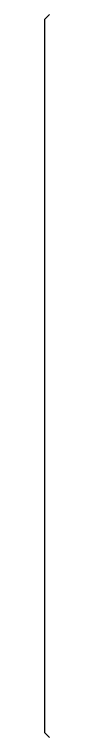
# Model space of a CAD drawing. Extents: x -3080 to 28500, y -1326 to 31609.
# Drawn here: x 6757.39 to 6757.44, y 26393.1 to 26400.1 of the extents above; entities that cross this region are included whole.
import ezdxf

# ---------------------------------------------------------------- set-up
doc = ezdxf.new("R2010")
doc.units = 0
doc.header["$LTSCALE"] = 100
doc.layers.add('0-xref', color=8, linetype='Continuous')
doc.layers.add('188K-SM-07-F10-MECH-CR PIPE-Y2257103$0$AP7P1-SM-08-FNN-120-A(4)-SMP$0$15P6-SM-08-FNN-320-A(10)-UIS-TCM$0$15P6-SM-08-FNN-00-(@10)170308-MIC$0$0-CDS', color=140, linetype='Continuous')

# ---------------------------------------------------------------- blocks, each defined once
blk = doc.blocks.new('188K-SM-07-F10-MECH-CR PIPE-Y2257103$0$CDS-CVD')
at = {"layer": '188K-SM-07-F10-MECH-CR PIPE-Y2257103$0$AP7P1-SM-08-FNN-120-A(4)-SMP$0$15P6-SM-08-FNN-320-A(10)-UIS-TCM$0$15P6-SM-08-FNN-00-(@10)170308-MIC$0$0-CDS', "ltscale": 0.1}
for p, q in [((6757.39, -72934.7094), (6757.44, -72934.6594)), ((6757.39, -72934.7094), (6757.39, -72941.6094)), ((6757.39, -72941.6094), (6757.44, -72941.6594)), ((6757.44, -72941.6594), (6757.39, -72941.6094))]:
    blk.add_line(p, q, dxfattribs=at)
blk = doc.blocks.new('188K-SM-07-F10-MECH-CR PIPE-Y2257103')
blk.add_blockref('188K-SM-07-F10-MECH-CR PIPE-Y2257103$0$CDS-CVD', (0, 99334.7631))

msp = doc.modelspace()

# ---------------------------------------------------------------- block references
at = {"layer": '0-xref'}
msp.add_blockref('188K-SM-07-F10-MECH-CR PIPE-Y2257103', (0, 0), dxfattribs=at)

doc.saveas('drawing.dxf')
